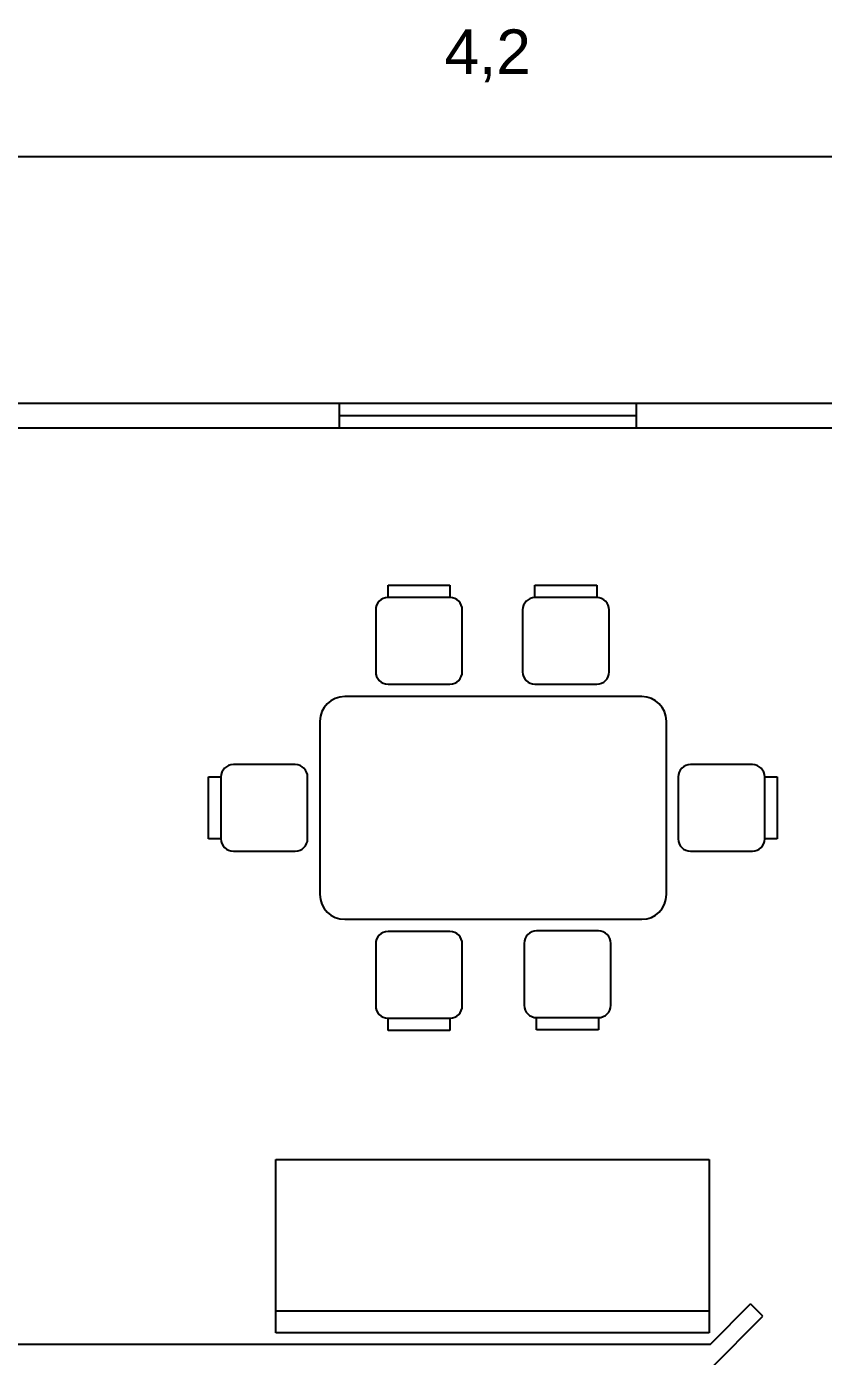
# Model space of a CAD drawing. Header units: millimetres. Extents: x 1 to 29, y 1 to 24.
# Drawn here: x 10.51 to 13.72, y 12.64 to 18.01 of the extents above; entities that cross this region are included whole.
import ezdxf

# ---------------------------------------------------------------- set-up
doc = ezdxf.new("R2010")
doc.units = ezdxf.units.MM
doc.linetypes.add('0', pattern=[0])
doc.layers.add('ANTIGUA', color=1, linetype='0')
doc.styles.get("Standard").update_dxf_attribs({"font": 'arial.ttf'})
doc.dimstyles.new('cota 100', dxfattribs={"dimtxt": 0.18, "dimasz": 0.2, "dimexe": 0.05, "dimexo": 0, "dimgap": 0.3, "dimtad": 1, "dimtxsty": 'Standard', "dimblk": 'OBLIQUE', "dimcen": 2.5, "dimadec": 0, "dimazin": 0, "dimtfac": 1, "dimtix": 1, "dimtmove": 2, "dimatfit": 3, "dimldrblk": 'OBLIQUE', "dimfxl": 0.05, "dimfxlon": 1, "dimarcsym": 0})

# ---------------------------------------------------------------- blocks, each defined once
blk = doc.blocks.new('_Oblique')
at = {"color": 0, "linetype": 'ByBlock', "lineweight": -2}
blk.add_line((-0.5, -0.5), (0.5, 0.5), dxfattribs=at)
blk = doc.blocks.new('*D9')
at = {"color": 0, "lineweight": -2, "transparency": 16777216}
for p, q in [((10.2683, 17.4354), (10.2683, 17.5354)), ((14.4683, 17.4354), (14.4683, 17.5354)), ((14.4683, 17.4854), (10.2683, 17.4854))]:
    blk.add_line(p, q, dxfattribs=at)
at = {"layer": 'Defpoints', "color": 0, "transparency": 16777216}
for p in [(10.2683, 17.4854), (10.2683, 16.4897), (14.4683, 16.4897)]:
    blk.add_point(p, dxfattribs=at)
at = {"color": 0, "lineweight": -2, "transparency": 16777216, "xscale": 0.2, "yscale": 0.2, "zscale": 0.2, "rotation": 180}
blk.add_blockref('_Oblique', (10.2683, 17.4854), dxfattribs=at)
at = {"color": 0, "lineweight": -2, "transparency": 16777216, "xscale": 0.2, "yscale": 0.2, "zscale": 0.2}
blk.add_blockref('_Oblique', (14.4683, 17.4854), dxfattribs=at)
at = {"color": 0, "transparency": 16777216, "insert": (12.3683, 17.8936), "char_height": 0.18, "attachment_point": 5}
blk.add_mtext('4,2', dxfattribs=at)
blk = doc.blocks.new('*D11')
at = {"color": 0, "lineweight": -2, "transparency": 16777216}
for p, q in [((9.3373, 12.5897), (9.2373, 12.5897)), ((9.2873, 12.5897), (9.2873, 8.5857)), ((9.3373, 8.5857), (9.2373, 8.5857))]:
    blk.add_line(p, q, dxfattribs=at)
at = {"layer": 'Defpoints', "color": 0, "transparency": 16777216}
for p in [(10.2683, 12.5897), (9.2873, 8.5857), (12.1423, 8.5857)]:
    blk.add_point(p, dxfattribs=at)
at = {"color": 0, "lineweight": -2, "transparency": 16777216, "xscale": 0.2, "yscale": 0.2, "zscale": 0.2}
for p, rotation in [((9.2873, 12.5897), 90), ((9.2873, 8.5857), 270)]:
    blk.add_blockref('_Oblique', p, dxfattribs=dict(at, rotation=rotation))
at = {"color": 0, "transparency": 16777216, "insert": (8.8973, 10.5877), "char_height": 0.18, "attachment_point": 5, "rotation": 90}
blk.add_mtext('4', dxfattribs=at)

msp = doc.modelspace()

# ---------------------------------------------------------------- linework, layer by layer
for p, q in [((11.7683, 16.4897), (10.2683, 16.4897)), ((12.9683, 16.4897), (11.7683, 16.4897)), ((11.7683, 16.4897), (11.7683, 16.3897)), ((12.9683, 16.4397), (11.7683, 16.4397)), ((14.4683, 16.4897), (12.9683, 16.4897)), ((12.9683, 16.4897), (12.9683, 16.3897)), ((14.3683, 16.3897), (10.3683, 16.3897)), ((11.9658, 15.7055), (11.9658, 15.7555)), ((11.9658, 15.7555), (12.2158, 15.7555)), ((12.2158, 15.7555), (12.2158, 15.7055)), ((12.5594, 15.7051), (12.5594, 15.7551)), ((12.5594, 15.7551), (12.8094, 15.7551)), ((12.8094, 15.7551), (12.8094, 15.7051)), ((12.2158, 15.7055), (11.9658, 15.7055)), ((12.8094, 15.7051), (12.5594, 15.7051)), ((11.9158, 15.6555), (11.9158, 15.4055)), ((12.2658, 15.4055), (12.2658, 15.6555)), ((12.5094, 15.6551), (12.5094, 15.4051)), ((12.8594, 15.4051), (12.8594, 15.6551)), ((11.9658, 15.3555), (12.2158, 15.3555)), ((12.5594, 15.3551), (12.8094, 15.3551)), ((12.9908, 15.3055), (11.7908, 15.3055)), ((11.6908, 15.2055), (11.6908, 14.5055)), ((13.0908, 14.5055), (13.0908, 15.2055)), ((11.5908, 15.0305), (11.3408, 15.0305)), ((13.4379, 15.0305), (13.1879, 15.0305)), ((11.2408, 14.7305), (11.2408, 14.9805)), ((11.2408, 14.9805), (11.2908, 14.9805)), ((11.2908, 14.9805), (11.2908, 14.7305)), ((11.6408, 14.7305), (11.6408, 14.9805)), ((13.1379, 14.9805), (13.1379, 14.7305)), ((13.4879, 14.7305), (13.4879, 14.9805)), ((13.4879, 14.9805), (13.5379, 14.9805)), ((13.5379, 14.9805), (13.5379, 14.7305)), ((11.2908, 14.7305), (11.2408, 14.7305)), ((13.5379, 14.7305), (13.4879, 14.7305)), ((11.3408, 14.6805), (11.5908, 14.6805)), ((13.1879, 14.6805), (13.4379, 14.6805)), ((11.7908, 14.4055), (12.9908, 14.4055)), ((12.3908, 14.4055), (12.6908, 14.4055)), ((12.2158, 14.3562), (11.9658, 14.3562)), ((12.8158, 14.3583), (12.5658, 14.3583)), ((11.9158, 14.3062), (11.9158, 14.0562)), ((12.2658, 14.0562), (12.2658, 14.3062)), ((12.5158, 14.3083), (12.5158, 14.0583)), ((12.8658, 14.0583), (12.8658, 14.3083)), ((11.9658, 14.0062), (12.2158, 14.0062)), ((11.9658, 13.9562), (11.9658, 14.0062)), ((12.2158, 14.0062), (12.2158, 13.9562)), ((12.5658, 14.0083), (12.8158, 14.0083)), ((12.5658, 13.9583), (12.5658, 14.0083)), ((12.8158, 14.0083), (12.8158, 13.9583)), ((12.2158, 13.9562), (11.9658, 13.9562)), ((12.8158, 13.9583), (12.5658, 13.9583)), ((13.2683, 12.6897), (13.4305, 12.8518)), ((13.4805, 12.8018), (13.4305, 12.8518)), ((13.2683, 12.5897), (13.4805, 12.8018)), ((10.3683, 12.6897), (13.2683, 12.6897))]:
    msp.add_line(p, q)
for centre, radius, start, end in [((11.9658, 15.6555), 0.05, 90, 180), ((12.2158, 15.6555), 0.05, 0, 90), ((12.5594, 15.6551), 0.05, 90, 180), ((12.8094, 15.6551), 0.05, 0, 90), ((11.9658, 15.4055), 0.05, 180, 270), ((12.2158, 15.4055), 0.05, 270, 0), ((12.5594, 15.4051), 0.05, 180, 270), ((12.8094, 15.4051), 0.05, 270, 0), ((11.7908, 15.2055), 0.1, 90, 180), ((12.9908, 15.2055), 0.1, 0, 90), ((11.3408, 14.9805), 0.05, 90, 180), ((11.5908, 14.9805), 0.05, 0, 90), ((13.1879, 14.9805), 0.05, 90, 180), ((13.4379, 14.9805), 0.05, 0, 90), ((11.3408, 14.7305), 0.05, 180, 270), ((11.5908, 14.7305), 0.05, 270, 0), ((13.1879, 14.7305), 0.05, 180, 270), ((13.4379, 14.7305), 0.05, 270, 0), ((11.7908, 14.5055), 0.1, 180, 270), ((12.9908, 14.5055), 0.1, 270, 0), ((11.9658, 14.3062), 0.05, 90, 180), ((12.2158, 14.3062), 0.05, 0, 90), ((12.5658, 14.3083), 0.05, 90, 180), ((12.8158, 14.3083), 0.05, 0, 90), ((11.9658, 14.0562), 0.05, 180, 270), ((12.2158, 14.0562), 0.05, 270, 0), ((12.5658, 14.0583), 0.05, 180, 270), ((12.8158, 14.0583), 0.05, 270, 0)]:
    msp.add_arc(centre, radius, start, end)
at = {"layer": 'ANTIGUA', "color": 0, "linetype": '0'}
for p, q in [((11.513, 12.7349), (11.513, 13.4349)), ((11.513, 13.4349), (13.2632, 13.4349)), ((13.2632, 13.4349), (13.2632, 12.7349)), ((13.2632, 12.8224), (11.513, 12.8224)), ((13.2632, 12.7349), (11.513, 12.7349))]:
    msp.add_line(p, q, dxfattribs=at)

# ---------------------------------------------------------------- dimensions: what is measured, and where the dimension line sits
dim = msp.add_linear_dim(base=(10.2683, 17.4854), p1=(14.4683, 16.4897), p2=(10.2683, 16.4897), dimstyle='cota 100')
dim.commit()
dim.dimension.update_dxf_attribs({"geometry": '*D9', "text_midpoint": (12.3683, 17.8936)})
dim = msp.add_linear_dim(base=(9.2873, 8.5857), p1=(10.2683, 12.5897), p2=(12.1423, 8.5857), angle=90, dimstyle='cota 100')
dim.commit()
dim.dimension.update_dxf_attribs({"geometry": '*D11', "text_midpoint": (8.8973, 10.5877)})

doc.saveas('drawing.dxf')
